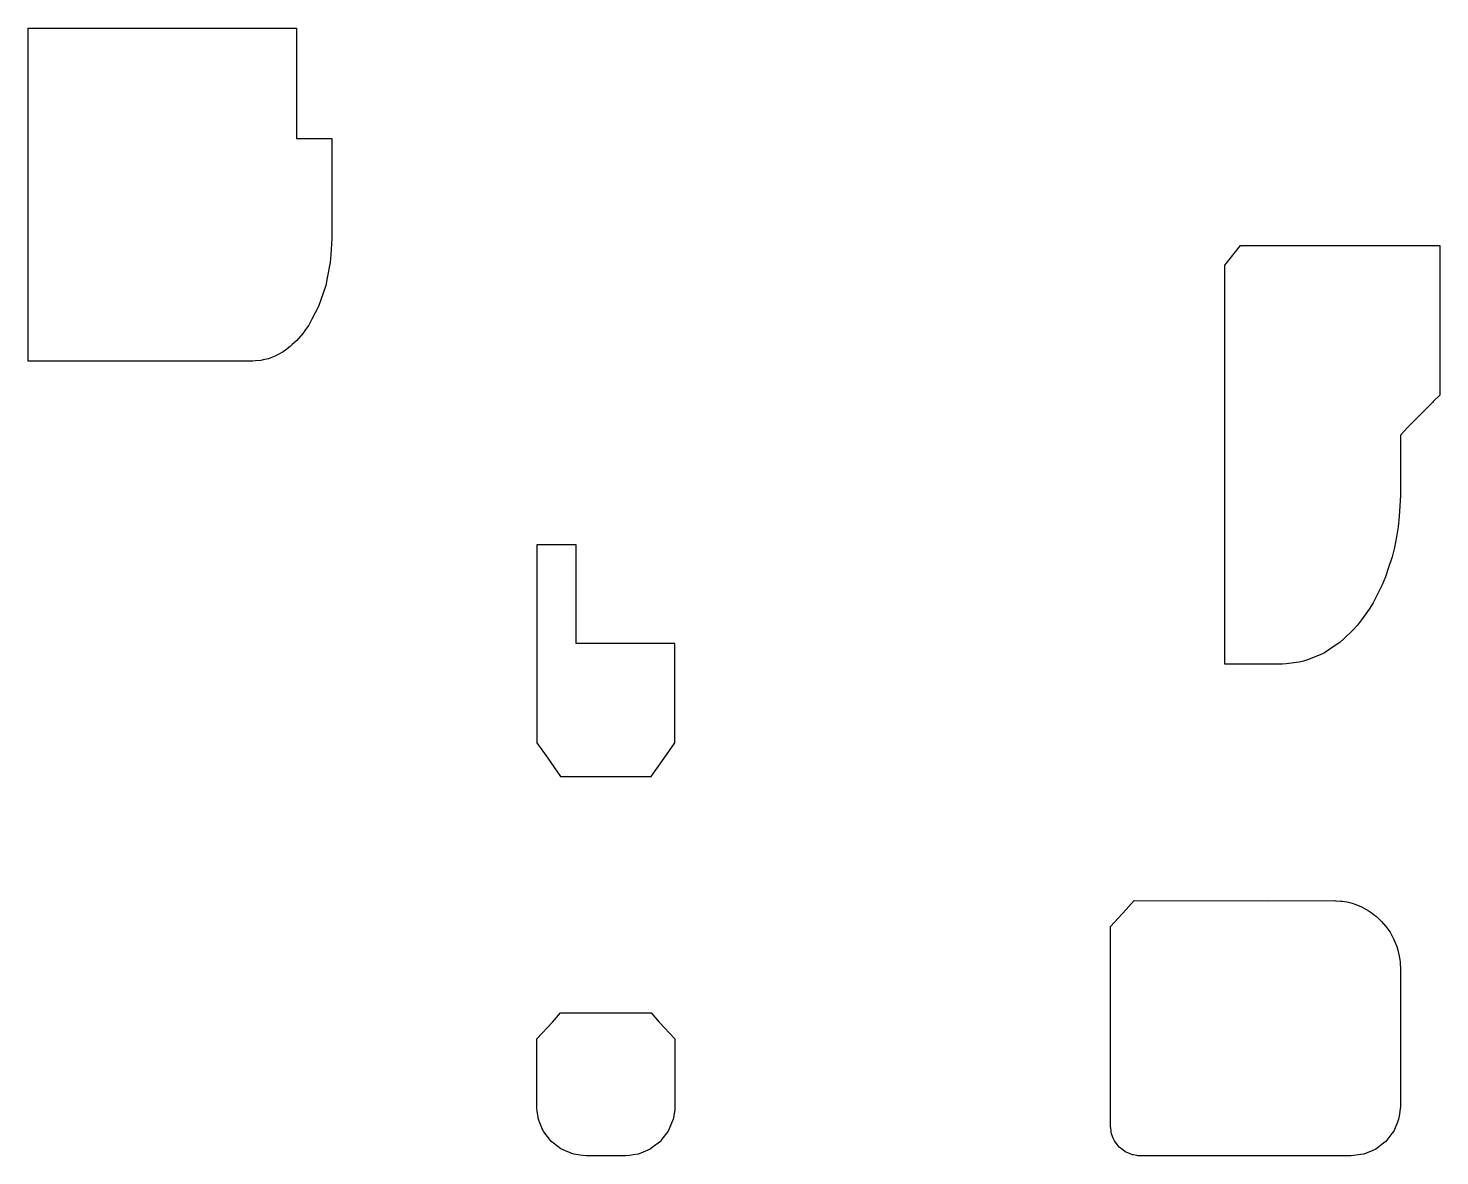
# Model space of a CAD drawing. Header units: metres. Extents: x 2.4 to 74, y -16 to 41.2.
import ezdxf

# ---------------------------------------------------------------- set-up
doc = ezdxf.new("R2010")
doc.units = ezdxf.units.M

msp = doc.modelspace()

# ---------------------------------------------------------------- linework, layer by layer
for p, q in [((2.4, 41.015), (2.4, 41.213)), ((2.4, 41.213), (12.272, 41.213)), ((2.4, 40.888), (2.4, 41.015)), ((2.4, 39.911), (2.4, 40.888)), ((12.272, 41.213), (16, 41.213)), ((16, 41.213), (16, 40.952)), ((16, 40.952), (16, 40.88)), ((16, 40.88), (16, 40.764)), ((16, 40.764), (16, 39.589)), ((16, 40.764), (16, 40.764)), ((2.4, 39.212), (2.4, 39.911)), ((16, 39.589), (16, 38.878)), ((2.4, 29.72), (2.4, 39.212)), ((16, 38.878), (16, 38.081)), ((16, 38.081), (16, 36.456)), ((16, 36.456), (16, 35.624)), ((16, 35.624), (16.518, 35.624)), ((16.518, 35.624), (17.8, 35.624)), ((17.8, 35.624), (17.8, 34.101)), ((17.8, 34.101), (17.8, 31.405)), ((17.8, 31.405), (17.8, 30.547)), ((17.8, 30.547), (17.748, 29.727)), ((63.569, 29.776), (63.9, 30.19)), ((63.9, 30.19), (66.702, 30.19)), ((66.702, 30.19), (67.552, 30.19)), ((67.552, 30.19), (67.935, 30.19)), ((67.935, 30.19), (70.952, 30.19)), ((70.952, 30.19), (71.222, 30.19)), ((71.222, 30.19), (74, 30.19)), ((74, 30.19), (74, 29.559)), ((2.4, 28.143), (2.4, 29.72)), ((17.748, 29.727), (17.723, 29.333)), ((63.176, 29.286), (63.569, 29.776)), ((74, 29.559), (74, 28.96)), ((17.723, 29.333), (17.569, 28.545)), ((63.1, 29.191), (63.176, 29.286)), ((63.1, 26.35), (63.1, 29.191)), ((74, 28.96), (74, 24.772)), ((2.4, 26.835), (2.4, 28.143)), ((17.496, 28.166), (17.246, 27.439)), ((17.569, 28.545), (17.496, 28.166)), ((17.246, 27.439), (17.126, 27.09)), ((2.4, 24.324), (2.4, 26.835)), ((17.126, 27.09), (16.79, 26.453)), ((16.432, 25.87), (16.338, 25.737)), ((16.628, 26.147), (16.432, 25.87)), ((16.79, 26.453), (16.628, 26.147)), ((63.1, 21.449), (63.1, 26.35)), ((15.795, 25.161), (15.686, 25.059)), ((16.022, 25.373), (15.795, 25.161)), ((16.125, 25.491), (16.022, 25.373)), ((16.338, 25.737), (16.125, 25.491)), ((14.192, 24.354), (13.927, 24.334)), ((14.318, 24.383), (14.192, 24.354)), ((14.58, 24.444), (14.318, 24.383)), ((14.704, 24.492), (14.58, 24.444)), ((14.961, 24.592), (14.704, 24.492)), ((15.081, 24.659), (14.961, 24.592)), ((15.331, 24.798), (15.081, 24.659)), ((15.446, 24.883), (15.331, 24.798)), ((15.686, 25.059), (15.446, 24.883)), ((74, 24.772), (74, 22.64)), ((6.099, 24.324), (2.4, 24.324)), ((13.8, 24.324), (6.099, 24.324)), ((13.927, 24.334), (13.8, 24.324)), ((73.634, 22.229), (73.449, 22.042)), ((73.686, 22.282), (73.634, 22.229)), ((73.963, 22.562), (73.686, 22.282)), ((74, 22.6), (73.963, 22.562)), ((74, 22.64), (74, 22.621)), ((74, 22.621), (74, 22.6)), ((73.155, 21.743), (72.555, 21.135)), ((73.38, 21.971), (73.155, 21.743)), ((73.449, 22.042), (73.38, 21.971)), ((63.1, 10.306), (63.1, 21.449)), ((72.371, 20.948), (72.186, 20.761)), ((72.555, 21.135), (72.371, 20.948)), ((72.186, 20.761), (72, 20.572)), ((72, 20.572), (72, 18.946)), ((72, 18.946), (72, 18.782)), ((72, 18.782), (72, 17.527)), ((72, 17.524), (71.981, 16.965)), ((72, 17.527), (72, 17.524)), ((72, 17.527), (72, 17.527)), ((71.981, 16.965), (71.948, 16.448)), ((71.893, 15.919), (71.802, 15.4)), ((71.948, 16.448), (71.893, 15.919)), ((71.802, 15.4), (71.7, 14.858)), ((29.525, 15), (28.2, 15)), ((28.2, 15), (28.2, 10.275)), ((30.2, 15), (29.525, 15)), ((30.2, 13.451), (30.2, 15)), ((71.581, 14.383), (71.39, 13.801)), ((71.7, 14.858), (71.581, 14.383)), ((71.39, 13.801), (71.249, 13.375)), ((30.2, 12.651), (30.2, 13.451)), ((71.08, 12.971), (70.799, 12.4)), ((71.249, 13.375), (71.08, 12.971)), ((30.2, 12.48), (30.2, 12.651)), ((30.2, 12.393), (30.2, 12.48)), ((30.2, 12.223), (30.2, 12.393)), ((30.2, 12.136), (30.2, 12.223)), ((70.799, 12.4), (70.617, 12.051)), ((30.2, 11.978), (30.2, 12.136)), ((30.2, 11.896), (30.2, 11.978)), ((30.2, 11.762), (30.2, 11.896)), ((30.2, 11.69), (30.2, 11.762)), ((30.2, 11.588), (30.2, 11.69)), ((30.2, 11.533), (30.2, 11.588)), ((30.2, 10.649), (30.2, 11.533)), ((70.413, 11.729), (70.038, 11.195)), ((70.617, 12.051), (70.413, 11.729)), ((69.833, 10.929), (69.61, 10.693)), ((70.038, 11.195), (69.833, 10.929)), ((28.2, 10.275), (28.2, 9.421)), ((30.2, 10), (30.2, 10.649)), ((63.1, 8.951), (63.1, 10.306)), ((68.926, 10.042), (68.699, 9.888)), ((69.142, 10.227), (68.926, 10.042)), ((69.61, 10.693), (69.142, 10.227)), ((28.2, 9.421), (28.2, 9.333)), ((28.2, 9.333), (28.2, 8.726)), ((33.304, 10), (30.2, 10)), ((35.2, 10), (33.304, 10)), ((35.2, 8.488), (35.2, 10)), ((67.931, 9.411), (67.298, 9.169)), ((68.147, 9.521), (67.931, 9.411)), ((68.699, 9.888), (68.147, 9.521)), ((28.2, 8.726), (28.2, 4.957)), ((63.544, 8.951), (63.1, 8.951)), ((66, 8.951), (63.544, 8.951)), ((66.21, 8.966), (66, 8.951)), ((66.876, 9.049), (66.21, 8.966)), ((67.089, 9.094), (66.876, 9.049)), ((67.298, 9.169), (67.089, 9.094)), ((35.2, 4.957), (35.2, 8.488)), ((28.2, 4.957), (28.749, 4.172)), ((34.651, 4.172), (35.2, 4.957)), ((35.2, 4.957), (35.2, 4.957)), ((28.749, 4.172), (29.4, 3.241)), ((34, 3.241), (34.651, 4.172)), ((29.4, 3.241), (31.043, 3.241)), ((31.043, 3.241), (34, 3.241)), ((57.3, -4.363), (58.098, -3.512)), ((58.098, -3.512), (58.5, -3.043)), ((58.5, -3.043), (65.323, -3.061)), ((65.323, -3.061), (68.674, -3.054)), ((68.674, -3.054), (68.735, -3.061)), ((68.735, -3.061), (68.976, -3.073)), ((68.976, -3.073), (69.041, -3.082)), ((69.041, -3.082), (69.285, -3.119)), ((69.285, -3.119), (69.363, -3.139)), ((69.363, -3.139), (69.599, -3.199)), ((69.599, -3.199), (69.696, -3.235)), ((69.696, -3.235), (69.913, -3.315)), ((69.913, -3.315), (70.035, -3.375)), ((70.035, -3.375), (70.22, -3.465)), ((70.22, -3.465), (70.371, -3.56)), ((70.371, -3.56), (70.516, -3.65)), ((70.516, -3.65), (70.696, -3.79)), ((70.696, -3.79), (70.794, -3.866)), ((70.794, -3.866), (70.998, -4.063)), ((70.998, -4.063), (71.049, -4.111)), ((71.049, -4.111), (71.27, -4.372)), ((57.3, -5.165), (57.3, -4.363)), ((71.27, -4.372), (71.277, -4.381)), ((71.277, -4.381), (71.314, -4.434)), ((71.314, -4.434), (71.476, -4.661)), ((71.476, -4.661), (71.495, -4.695)), ((71.495, -4.695), (71.642, -4.954)), ((71.642, -4.954), (71.677, -5.033)), ((57.3, -6.275), (57.3, -5.165)), ((71.677, -5.033), (71.776, -5.255)), ((71.776, -5.255), (71.816, -5.378)), ((71.816, -5.378), (71.877, -5.561)), ((71.877, -5.561), (71.914, -5.723)), ((71.914, -5.723), (71.947, -5.866)), ((57.3, -6.326), (57.3, -6.275)), ((57.3, -7.126), (57.3, -6.326)), ((71.947, -5.866), (71.973, -6.061)), ((71.973, -6.061), (71.987, -6.166)), ((71.987, -6.166), (71.994, -6.318)), ((71.994, -6.318), (72, -6.45)), ((57.3, -7.194), (57.3, -7.126)), ((72, -6.45), (72, -7.435)), ((57.3, -14.177), (57.3, -7.194)), ((72, -7.435), (72, -8.261)), ((72, -8.261), (72, -8.412)), ((72, -8.412), (72, -13.5)), ((72, -8.412), (72, -8.412)), ((28.2, -10.072), (28.998, -9.222)), ((28.998, -9.222), (29.4, -8.753)), ((29.4, -8.753), (32.824, -8.753)), ((32.824, -8.753), (34, -8.753)), ((34, -8.753), (34.402, -9.222)), ((34.402, -9.222), (35.2, -10.072)), ((28.2, -10.601), (28.2, -10.072)), ((28.2, -11.229), (28.2, -10.601)), ((35.2, -10.072), (35.2, -10.522)), ((35.2, -10.072), (35.2, -10.072)), ((35.2, -10.522), (35.2, -11.07)), ((28.2, -11.58), (28.2, -11.229)), ((35.2, -11.07), (35.2, -11.377)), ((35.2, -11.377), (35.2, -13.5)), ((28.2, -13.5), (28.2, -11.58)), ((28.204, -13.584), (28.2, -13.5)), ((28.212, -13.745), (28.204, -13.584)), ((35.2, -13.5), (35.193, -13.652)), ((72, -13.5), (71.935, -13.991)), ((28.262, -14.021), (28.212, -13.745)), ((28.274, -14.097), (28.262, -14.021)), ((28.318, -14.242), (28.274, -14.097)), ((28.49, -14.66), (28.318, -14.242)), ((35.115, -14.147), (34.915, -14.63)), ((35.124, -14.074), (35.115, -14.147)), ((35.193, -13.652), (35.124, -14.074)), ((57.3, -14.376), (57.3, -14.177)), ((71.854, -14.293), (71.665, -14.75)), ((71.915, -14.147), (71.854, -14.293)), ((71.935, -13.991), (71.915, -14.147)), ((28.561, -14.792), (28.49, -14.66)), ((28.839, -15.154), (28.561, -14.792)), ((34.865, -14.75), (34.547, -15.165)), ((34.915, -14.63), (34.865, -14.75)), ((57.3, -14.5), (57.3, -14.376)), ((57.313, -14.622), (57.3, -14.5)), ((57.325, -14.687), (57.313, -14.622)), ((57.339, -14.796), (57.325, -14.687)), ((57.351, -14.888), (57.339, -14.796)), ((57.44, -15.102), (57.351, -14.888)), ((71.569, -14.875), (71.268, -15.268)), ((71.665, -14.75), (71.569, -14.875)), ((28.932, -15.268), (28.839, -15.154)), ((29.039, -15.355), (28.932, -15.268)), ((29.411, -15.641), (29.039, -15.355)), ((29.529, -15.704), (29.411, -15.641)), ((29.969, -15.886), (29.529, -15.704)), ((33.95, -15.665), (33.467, -15.865)), ((34.053, -15.586), (33.95, -15.665)), ((34.468, -15.268), (34.053, -15.586)), ((34.547, -15.165), (34.468, -15.268)), ((57.501, -15.25), (57.44, -15.102)), ((57.642, -15.434), (57.501, -15.25)), ((57.739, -15.561), (57.642, -15.434)), ((57.923, -15.702), (57.739, -15.561)), ((58.05, -15.799), (57.923, -15.702)), ((70.604, -15.725), (70.147, -15.915)), ((70.75, -15.665), (70.604, -15.725)), ((71.143, -15.364), (70.75, -15.665)), ((71.268, -15.268), (71.143, -15.364)), ((30.094, -15.924), (29.969, -15.886)), ((30.389, -15.969), (30.094, -15.924)), ((30.7, -16), (30.389, -15.969)), ((31.371, -16), (30.7, -16)), ((32.7, -16), (31.371, -16)), ((32.898, -15.98), (32.7, -16)), ((33.088, -15.949), (32.898, -15.98)), ((33.347, -15.915), (33.088, -15.949)), ((33.467, -15.865), (33.347, -15.915)), ((58.264, -15.888), (58.05, -15.799)), ((58.412, -15.949), (58.264, -15.888)), ((58.453, -15.957), (58.412, -15.949)), ((58.64, -15.991), (58.453, -15.957)), ((58.677, -15.995), (58.64, -15.991)), ((58.714, -15.997), (58.677, -15.995)), ((58.738, -15.999), (58.714, -15.997)), ((58.776, -15.999), (58.738, -15.999)), ((58.8, -16), (58.776, -15.999)), ((63.354, -16), (58.8, -16)), ((69.5, -16), (63.354, -16)), ((69.991, -15.935), (69.5, -16)), ((70.147, -15.915), (69.991, -15.935))]:
    msp.add_line(p, q)

doc.saveas('drawing.dxf')
